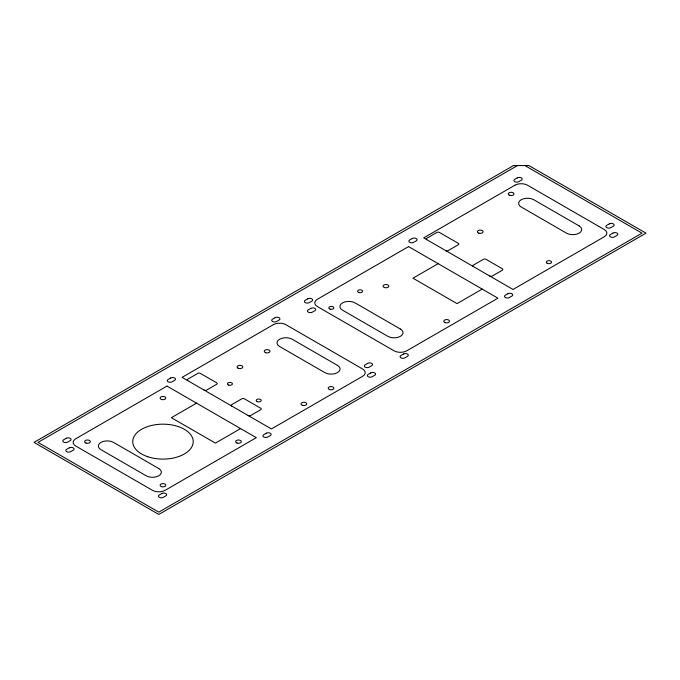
<?xml version="1.0" encoding="UTF-8"?>
<svg xmlns="http://www.w3.org/2000/svg" width="680" height="680" viewBox="0 0 680 680"><rect width="100%" height="100%" fill="white"/><g stroke="black" fill="none" stroke-linecap="round" stroke-linejoin="round"><path stroke-width="1.02" d="M517.48 165.563L37.995 442.391L158.797 512.134L642.005 233.155L524.926 165.563M196.545 403.155L171.377 417.69L215.424 443.113L240.593 428.587M438.149 263.67L412.981 278.197L457.028 303.628L482.196 289.094M187.739 380.638A1.776 1.028 0 0 1 187.739 379.185L197.804 373.371A1.776 1.028 0 0 1 200.319 373.371L216.682 382.815A1.776 1.028 0 0 1 216.682 384.268L206.618 390.082A1.776 1.028 0 0 1 204.102 390.082M426.827 239.691A1.776 1.028 0 0 1 426.827 238.238L436.892 232.432A1.776 1.028 0 0 1 439.408 232.432L458.286 243.329A1.776 1.028 0 0 1 458.286 244.783L448.222 250.588A1.776 1.028 0 0 1 445.697 250.588M489.744 276.021A1.776 1.028 0 0 0 492.26 276.021L502.325 270.207A1.776 1.028 0 0 0 502.325 268.753L485.971 259.31A1.776 1.028 0 0 0 483.454 259.31L473.382 265.124A1.776 1.028 0 0 0 473.382 266.577M248.141 415.505A1.776 1.028 0 0 0 250.656 415.505L260.721 409.692A1.776 1.028 0 0 0 260.721 408.238L244.367 398.795A1.776 1.028 0 0 0 241.85 398.795L231.778 404.608A1.776 1.028 0 0 0 231.778 406.062M513.485 165.563L34 442.391L158.797 514.437L646 233.155L528.921 165.563L513.485 165.563M66.181 438.319L63.665 439.773A2.848 1.64 0 0 0 63.665 442.094A2.848 1.64 0 0 0 67.694 442.094L70.21 440.64A2.848 1.64 0 0 0 70.21 438.319A2.848 1.64 0 0 0 66.181 438.319M170.629 378.021L168.113 379.474A2.848 1.64 0 0 0 168.113 381.795A2.848 1.64 0 0 0 172.133 381.795L174.649 380.341A2.848 1.64 0 0 0 174.649 378.021A2.848 1.64 0 0 0 170.629 378.021M275.069 317.721L272.552 319.175A2.848 1.64 0 0 0 272.552 321.495A2.848 1.64 0 0 0 276.582 321.495L279.098 320.042A2.848 1.64 0 0 0 279.098 317.721A2.848 1.64 0 0 0 275.069 317.721M307.785 298.834L305.269 300.279A2.848 1.64 0 0 0 305.269 302.608A2.848 1.64 0 0 0 309.298 302.608L311.814 301.155A2.848 1.64 0 0 0 311.814 298.834A2.848 1.64 0 0 0 307.785 298.834M412.233 238.527L409.717 239.98A2.848 1.64 0 0 0 409.717 242.309A2.848 1.64 0 0 0 413.738 242.309L416.253 240.856A2.848 1.64 0 0 0 416.253 238.527A2.848 1.64 0 0 0 412.233 238.527M517.302 177.871L514.785 179.325A2.848 1.64 0 0 0 514.785 181.645A2.848 1.64 0 0 0 518.814 181.645L521.331 180.191A2.848 1.64 0 0 0 521.331 177.871A2.848 1.64 0 0 0 517.302 177.871M166.974 386.087L75.743 438.753A8.899 5.134 0 0 0 75.743 446.021L152.507 490.339A8.899 5.134 0 0 0 165.087 490.339L256.317 437.665L166.974 386.087M273.309 324.692L182.078 377.366L271.422 428.944L362.652 376.278A8.899 5.134 0 0 0 362.652 369.01L285.889 324.692A8.899 5.134 0 0 0 273.309 324.692M408.578 246.594L317.348 299.268A8.899 5.134 0 0 0 317.348 306.536L394.111 350.846A8.899 5.134 0 0 0 406.691 350.846L497.921 298.18L408.578 246.594M514.913 185.206L423.683 237.881L513.026 289.459L604.256 236.784A8.899 5.134 0 0 0 604.256 229.525L527.493 185.206A8.899 5.134 0 0 0 514.913 185.206M69.198 447.882L66.683 449.335A2.848 1.64 0 0 0 66.683 451.656A2.848 1.64 0 0 0 70.712 451.656L73.228 450.202A2.848 1.64 0 0 0 73.228 447.882A2.848 1.64 0 0 0 69.198 447.882M310.802 308.389L308.286 309.842A2.848 1.64 0 0 0 308.286 312.171A2.848 1.64 0 0 0 312.315 312.171L314.832 310.718A2.848 1.64 0 0 0 314.832 308.389A2.848 1.64 0 0 0 310.802 308.389M367.684 363.375L365.168 364.828A2.848 1.64 0 0 0 365.168 367.149A2.848 1.64 0 0 0 369.197 367.149L371.714 365.695A2.848 1.64 0 0 0 371.714 363.375A2.848 1.64 0 0 0 367.684 363.375M609.288 223.881L606.773 225.335A2.848 1.64 0 0 0 606.773 227.664A2.848 1.64 0 0 0 610.802 227.664L613.317 226.21A2.848 1.64 0 0 0 613.317 223.881A2.848 1.64 0 0 0 609.288 223.881M161.815 493.535L159.298 494.989A2.848 1.64 0 0 0 159.298 497.31A2.848 1.64 0 0 0 163.327 497.31L165.844 495.856A2.848 1.64 0 0 0 165.844 493.535A2.848 1.64 0 0 0 161.815 493.535M266.262 433.236L263.747 434.69A2.848 1.64 0 0 0 263.747 437.01A2.848 1.64 0 0 0 267.767 437.01L270.283 435.557A2.848 1.64 0 0 0 270.283 433.236A2.848 1.64 0 0 0 266.262 433.236M370.702 372.938L368.186 374.391A2.848 1.64 0 0 0 368.186 376.712A2.848 1.64 0 0 0 372.215 376.712L374.731 375.258A2.848 1.64 0 0 0 374.731 372.938A2.848 1.64 0 0 0 370.702 372.938M403.418 354.042L400.902 355.495A2.848 1.64 0 0 0 400.902 357.825A2.848 1.64 0 0 0 404.931 357.825L407.447 356.371A2.848 1.64 0 0 0 407.447 354.042A2.848 1.64 0 0 0 403.418 354.042M507.866 293.743L505.35 295.197A2.848 1.64 0 0 0 505.35 297.525A2.848 1.64 0 0 0 509.371 297.525L511.887 296.072A2.848 1.64 0 0 0 511.887 293.743A2.848 1.64 0 0 0 507.866 293.743M612.935 233.078L610.419 234.532A2.848 1.64 0 0 0 610.419 236.861A2.848 1.64 0 0 0 614.448 236.861L616.964 235.407A2.848 1.64 0 0 0 616.964 233.078A2.848 1.64 0 0 0 612.935 233.078M579.088 225.887L533.783 199.733A8.899 5.134 0 0 0 521.203 199.733A8.899 5.134 0 0 0 521.203 207L566.5 233.155A8.899 5.134 0 0 0 579.088 233.155A8.899 5.134 0 0 0 579.088 225.887M400.401 329.052L355.096 302.898A8.899 5.134 0 0 0 342.516 302.898A8.899 5.134 0 0 0 342.516 310.165L387.821 336.32A8.899 5.134 0 0 0 400.401 336.32A8.899 5.134 0 0 0 400.401 329.052M337.484 365.381L292.179 339.226A8.899 5.134 0 0 0 279.599 339.226A8.899 5.134 0 0 0 279.599 346.486L324.904 372.64A8.899 5.134 0 0 0 337.484 372.64A8.899 5.134 0 0 0 337.484 365.381M158.797 468.546L113.501 442.391A8.899 5.134 0 0 0 100.912 442.391A8.899 5.134 0 0 0 100.912 449.65L146.217 475.804A8.899 5.134 0 0 0 158.797 475.804A8.899 5.134 0 0 0 158.797 468.546M445.23 322.635A2.848 1.64 0 0 0 449.506 321.207A2.848 1.64 0 0 0 445.23 319.787A2.848 1.64 0 0 0 445.23 322.635M384.506 287.572A2.848 1.64 0 0 0 388.773 286.144A2.848 1.64 0 0 0 384.506 284.725A2.848 1.64 0 0 0 384.506 287.572M330.072 309.094A2.49 1.436 0 0 0 333.803 307.844A2.49 1.436 0 0 0 330.072 306.603A2.49 1.436 0 0 0 330.072 309.094M358.836 292.485A2.49 1.436 0 0 0 362.576 291.236A2.49 1.436 0 0 0 358.836 289.995A2.49 1.436 0 0 0 358.836 292.485M161.551 486.659A2.848 1.64 0 0 0 165.818 485.231A2.848 1.64 0 0 0 161.551 483.812A2.848 1.64 0 0 0 161.551 486.659M237.048 443.062A2.848 1.64 0 0 0 241.324 441.643A2.848 1.64 0 0 0 237.048 440.215A2.848 1.64 0 0 0 237.048 443.062M161.551 399.475A2.848 1.64 0 0 0 165.818 398.055A2.848 1.64 0 0 0 161.551 396.627A2.848 1.64 0 0 0 161.551 399.475M86.046 443.062A2.848 1.64 0 0 0 90.321 441.643A2.848 1.64 0 0 0 86.046 440.215A2.848 1.64 0 0 0 86.046 443.062M147.849 456.764A30.252 17.468 0 0 0 193.222 441.643A30.252 17.468 0 0 0 147.849 426.513A30.252 17.468 0 0 0 147.849 456.764M478.788 233.138A2.848 1.64 0 0 0 483.063 231.71A2.848 1.64 0 0 0 478.788 230.291A2.848 1.64 0 0 0 478.788 233.138M547.094 263.219A2.601 1.504 0 0 0 551.446 262.548A2.601 1.504 0 0 0 548.259 260.712A2.601 1.504 0 0 0 547.094 263.219M509.125 195.083A2.848 1.64 0 0 0 513.885 194.352A2.848 1.64 0 0 0 510.399 192.338A2.848 1.64 0 0 0 509.125 195.083M302.455 405.305A2.848 1.64 0 0 0 306.731 403.877A2.848 1.64 0 0 0 302.455 402.458A2.848 1.64 0 0 0 302.455 405.305M237.949 368.135A2.848 1.64 0 0 0 242.709 367.396A2.848 1.64 0 0 0 239.224 365.381A2.848 1.64 0 0 0 237.949 368.135M265.701 352.707A2.848 1.64 0 0 0 269.977 351.288A2.848 1.64 0 0 0 265.701 349.86A2.848 1.64 0 0 0 265.701 352.707M329.63 389.615A2.848 1.64 0 0 0 333.897 388.195A2.848 1.64 0 0 0 329.63 386.767A2.848 1.64 0 0 0 329.63 389.615M228.684 385.092A2.49 1.436 0 0 0 232.424 383.851A2.49 1.436 0 0 0 228.684 382.602A2.49 1.436 0 0 0 228.684 385.092M256.929 401.472A2.49 1.436 0 0 0 261.103 400.826A2.49 1.436 0 0 0 258.051 399.067A2.49 1.436 0 0 0 256.929 401.472"/></g></svg>
